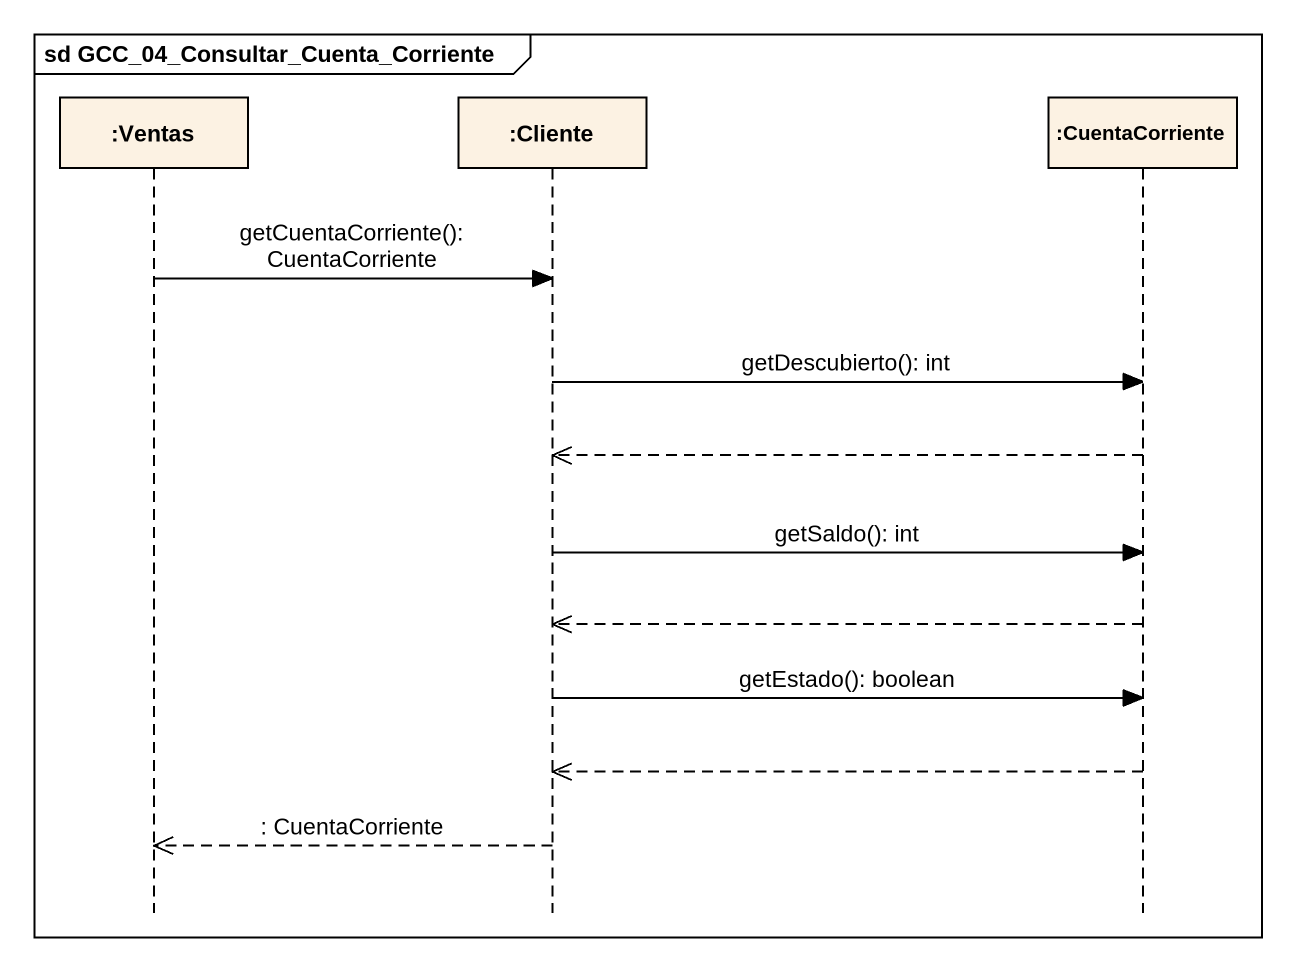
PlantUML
@startuml
mainframe sd GCC_04_Consultar_Cuenta_Corriente
hide footbox
participant ":Ventas" as Ventas
participant ":Cliente" as Cliente
participant ":CuentaCorriente" as CuentaCorriente

Ventas -> Cliente : getCuentaCorriente(): CuentaCorriente
Cliente -> CuentaCorriente : getDescubierto(): int
CuentaCorriente -->> Cliente
Cliente -> CuentaCorriente : getSaldo(): int
CuentaCorriente -->> Cliente
Cliente -> CuentaCorriente : getEstado(): boolean
CuentaCorriente -->> Cliente
Cliente -->> Ventas : : CuentaCorriente
@enduml
